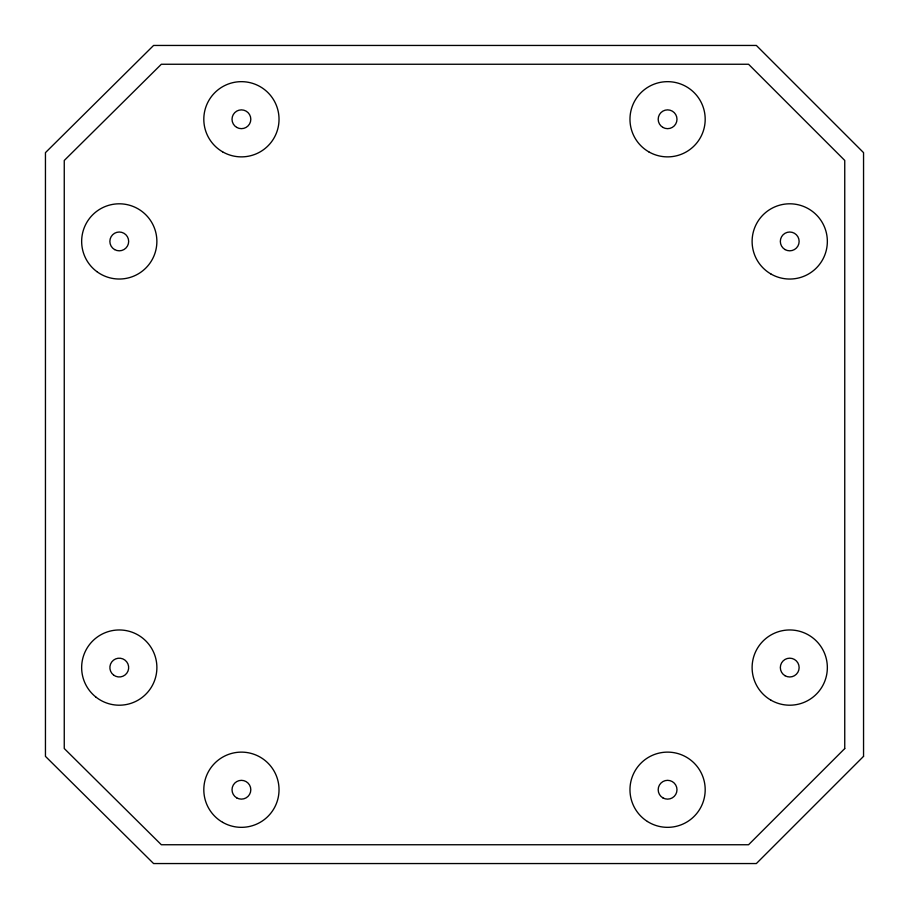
<?xml version="1.0" encoding="UTF-8"?>
<svg xmlns="http://www.w3.org/2000/svg" width="909" height="909" viewBox="0 0 909 909"><rect width="100%" height="100%" fill="white"/><g stroke="black" fill="none" stroke-linecap="round" stroke-linejoin="round"><path stroke-width="1.36" d="M844.745 748.561L748.561 844.745L161.336 844.745L64.255 748.516L64.255 160.484L161.336 64.255L748.561 64.255L844.745 160.438L844.745 748.561M863.55 756.356L756.356 863.55L153.587 863.55L45.45 756.356L45.45 152.644L153.587 45.45L756.356 45.45L863.55 152.644L863.55 756.356M770.923 273.995A37.61 37.61 0 0 0 827.349 241.419A37.61 37.61 0 0 0 770.923 208.843A37.61 37.61 0 0 0 770.923 273.995M648.776 151.837A37.61 37.61 0 0 0 705.191 119.272A37.61 37.61 0 0 0 648.776 86.696A37.61 37.61 0 0 0 648.776 151.837M222.614 151.837A37.61 37.61 0 0 0 279.029 119.272A37.61 37.61 0 0 0 222.614 86.696A37.61 37.61 0 0 0 222.614 151.837M96.808 271.586A37.61 37.61 0 0 0 156.621 245.782A37.61 37.61 0 0 0 104.376 206.877A37.61 37.61 0 0 0 96.808 271.586M95.684 696.885A37.61 37.61 0 0 0 156.439 673.364A37.61 37.61 0 0 0 105.683 632.505A37.61 37.61 0 0 0 95.684 696.885M222.614 822.304A37.61 37.61 0 0 0 279.029 789.728A37.61 37.61 0 0 0 222.614 757.163A37.61 37.61 0 0 0 222.614 822.304M647.39 821.463A37.61 37.61 0 0 0 705.157 791.353A37.61 37.61 0 0 0 650.196 756.379A37.61 37.61 0 0 0 647.39 821.463M770.923 700.157A37.61 37.61 0 0 0 827.349 667.581A37.61 37.61 0 0 0 770.923 635.005A37.61 37.61 0 0 0 770.923 700.157M662.877 127.408A9.408 9.408 0 0 0 676.989 119.272A9.408 9.408 0 0 0 662.877 111.125A9.408 9.408 0 0 0 662.877 127.408M236.715 127.408A9.408 9.408 0 0 0 250.816 119.272A9.408 9.408 0 0 0 236.715 111.125A9.408 9.408 0 0 0 236.715 127.408M114.568 249.566A9.408 9.408 0 0 0 128.669 241.419A9.408 9.408 0 0 0 114.568 233.272A9.408 9.408 0 0 0 114.568 249.566M113.602 675.08A9.408 9.408 0 0 0 128.601 668.74A9.408 9.408 0 0 0 115.602 658.923A9.408 9.408 0 0 0 113.602 675.08M236.715 797.875A9.408 9.408 0 0 0 250.816 789.728A9.408 9.408 0 0 0 236.715 781.592A9.408 9.408 0 0 0 236.715 797.875M662.877 797.875A9.408 9.408 0 0 0 676.989 789.728A9.408 9.408 0 0 0 662.877 781.592A9.408 9.408 0 0 0 662.877 797.875M785.035 675.728A9.408 9.408 0 0 0 799.136 667.581A9.408 9.408 0 0 0 785.035 659.434A9.408 9.408 0 0 0 785.035 675.728M785.035 249.566A9.408 9.408 0 0 0 799.136 241.419A9.408 9.408 0 0 0 785.035 233.272A9.408 9.408 0 0 0 785.035 249.566"/></g></svg>
